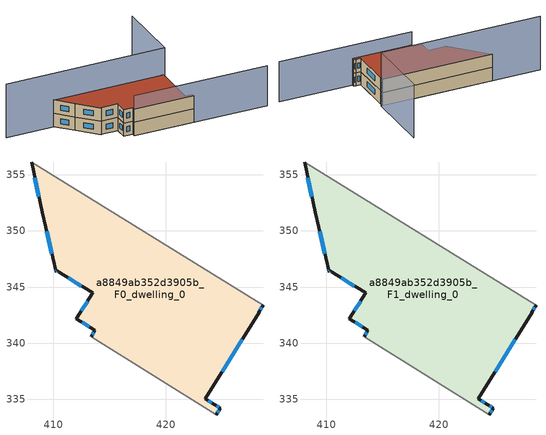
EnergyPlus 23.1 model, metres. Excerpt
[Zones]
a8849ab352d3905b_F0_dwelling_0
 floor ground (EU_floor_Construction): 428.64,343.39 428.25,342.77 428.29,342.75 423.51,335.05 424.36,334.52 424.84,334.21 424.48,333.62 413.38,340.57 413.69,341.15 412.05,342.17 413.48,344.47 410.31,346.44 410.24,346.32 409.01,351.64 408.05,356.12 z0
 wall outside (EU_wall_Construction): 408.05,356.12 409.01,351.64 410.24,346.32 410.31,346.44 413.48,344.47 412.05,342.17 413.69,341.15 413.38,340.57 / 424.48,333.62 424.84,334.21 424.36,334.52 423.51,335.05 428.29,342.75 428.25,342.77 428.64,343.39 z0:3
 wall adiabatic (EU_wall_Construction): 428.64,343.39 408.05,356.12 / 413.38,340.57 424.48,333.62 z0:3
 window (EU_Window_Construction): 409.39,349.98 409.86,347.98 / 408.35,354.72 408.71,353.03 / 428.37,342.97 428.52,343.2 / 425,337.45 426.8,340.35 / 424.09,334.69 423.77,334.89 / 424.69,334.31 424.51,334.43 / 424.59,333.81 424.73,334.03 / 413.6,340.97 413.48,340.75 / 412.56,341.85 413.18,341.47 / 413.03,343.76 412.49,342.89 / 411.3,345.83 412.49,345.09 / 410.26,346.36 410.29,346.4 z0.93:2.07
a8849ab352d3905b_F1_dwelling_0
 floor to a8849ab352d3905b_F0_dwelling_0 (EU_floor_Construction): 428.64,343.39 428.25,342.77 428.29,342.75 423.5,335.05 424.36,334.52 424.84,334.21 424.48,333.62 413.38,340.57 413.69,341.15 412.05,342.17 413.48,344.47 410.31,346.44 410.24,346.32 409.01,351.64 408.05,356.12 z3
 wall outside (EU_wall_Construction): 408.05,356.12 409.01,351.64 410.24,346.32 410.31,346.44 413.48,344.47 412.05,342.17 413.69,341.15 413.38,340.57 / 424.48,333.62 424.84,334.21 424.36,334.52 423.51,335.05 428.29,342.75 428.25,342.77 428.64,343.39 z3:6
 wall adiabatic (EU_wall_Construction): 428.64,343.39 408.05,356.12 / 413.38,340.57 424.48,333.62 z3:6
 window (EU_Window_Construction): 409.39,349.98 409.86,347.98 / 408.35,354.72 408.71,353.03 / 428.37,342.97 428.52,343.2 / 425,337.45 426.8,340.35 / 424.09,334.69 423.77,334.89 / 424.69,334.31 424.51,334.43 / 424.59,333.81 424.73,334.03 / 413.6,340.97 413.48,340.75 / 412.56,341.85 413.18,341.47 / 413.03,343.76 412.49,342.89 / 411.3,345.83 412.49,345.09 / 410.26,346.36 410.29,346.4 z3.93:5.07
 roof outside (EU_roof_Construction): 424.84,334.21 424.36,334.52 423.51,335.05 428.29,342.75 428.25,342.77 428.64,343.39 408.05,356.12 409.01,351.64 410.24,346.32 410.31,346.44 413.48,344.47 412.05,342.17 413.69,341.15 413.38,340.57 424.48,333.62 z6
shading: 413.38,340.57 438.19,325.08 z0:9; 436.59,355.8 428.84,343.27 / 428.84,343.27 399.05,361.67 z0:12
[Building]
EU S2 Campaign: North Axis=0; Terrain=City; Solar Distribution=FullExterior
[Site:Location]
Montreal-Trudeau.Intl.AP: Latitude=45.4667; Longitude=-73.75; Time Zone=-5; Elevation=36
[SizingPeriod:WeatherFileDays]
AnnualSizingPeriod: Begin Month=1; Begin Day of Month=1; End Month=12; End Day of Month=31; Day of Week for Start Day=Monday; Use Weather File Daylight Saving Period=No; Use Weather File Rain and Snow Indicators=No
[MATERIAL]
EU_InternalMass_Material: Roughness=MediumRough; Thickness=0.1; Conductivity=1; Density=1800; Specific Heat=900; Thermal Absorptance=0.9; Solar Absorptance=0.7; Visible Absorptance=0.7
[MATERIAL:NOMASS] Roughness=MediumRough; Thermal Absorptance=0.9; Solar Absorptance=0.7; Visible Absorptance=0.7
Name | Thermal Resistance
EU_wall_NoMass; EU_floor_NoMass | 1.51479
EU_roof_NoMass | 2.84114
[WINDOWMATERIAL:SIMPLEGLAZINGSYSTEM]
EU_Window_SimpleGlazing: UFactor=3.53504; Solar Heat Gain Coefficient=0.8; Visible Transmittance=0.8
[CONSTRUCTION]
EU_wall_Construction: EU_wall_NoMass
EU_roof_Construction: EU_roof_NoMass
EU_floor_Construction: EU_floor_NoMass
EU_Window_Construction: EU_Window_SimpleGlazing
EU_InternalMass_Construction: EU_InternalMass_Material
[ZONE] Type=1; Multiplier=1; Ceiling Height=autocalculate; Floor Area=autocalculate; Part of Total Floor Area=Yes
Name | Volume
a8849ab352d3905b_F0_dwelling_0 | 577.582
a8849ab352d3905b_F1_dwelling_0 | 577.581
[INTERNALMASS] Construction=EU_InternalMass_Construction; Surface Area=192.527
Name | Zone or ZoneList
a8849ab352d3905b_F0_dwelling_0_EU_InternalMass | a8849ab352d3905b_F0_dwelling_0
a8849ab352d3905b_F1_dwelling_0_EU_InternalMass | a8849ab352d3905b_F1_dwelling_0
[OTHEREQUIPMENT] Fuel Type=Electricity; Design Level Calculation Method=Watts/Area; Power per Zone Floor Area=1; Fraction Latent=0; Fraction Radiant=0; Fraction Lost=0; Carbon Dioxide Generation Rate=0; EndUse Subcategory=EU_Step8_InternalGains
Name | Zone or ZoneList or Space or SpaceList | Schedule
EU_Step8_InternalGain_a8849ab352d3905b_F0_dwelling_0_f000 | a8849ab352d3905b_F0_dwelling_0 | EU_Step8_GainSchedule_a8849ab352d3905b_F0_dwelling_0_f000
EU_Step8_InternalGain_a8849ab352d3905b_F1_dwelling_0_f000 | a8849ab352d3905b_F1_dwelling_0 | EU_Step8_GainSchedule_a8849ab352d3905b_F1_dwelling_0_f000
[ZONEVENTILATION:DESIGNFLOWRATE] Schedule=EU_AlwaysOn; Design Flow Rate Calculation Method=AirChanges/Hour; Air Changes per Hour=0.775154; Ventilation Type=Natural; Fan Pressure Rise=0; Fan Total Efficiency=1; Constant Term Coefficient=1; Temperature Term Coefficient=0; Velocity Term Coefficient=0; Velocity Squared Term Coefficient=0; Minimum Indoor Temperature=-100; Maximum Indoor Temperature=100; Delta Temperature=-100; Minimum Outdoor Temperature=-100; Maximum Outdoor Temperature=100; Maximum Wind Speed=40
Name | Zone or ZoneList or Space or SpaceList
EU_ConstantAir_a8849ab352d3905b_F0_dwelling_0 | a8849ab352d3905b_F0_dwelling_0
EU_ConstantAir_a8849ab352d3905b_F1_dwelling_0 | a8849ab352d3905b_F1_dwelling_0
[HVACTEMPLATE:THERMOSTAT] Constant Heating Setpoint=20; Constant Cooling Setpoint=50
EU_HeatOnly_a8849ab352d3905b_F0_dwelling_0; EU_HeatOnly_a8849ab352d3905b_F1_dwelling_0
[HVACTEMPLATE:ZONE:IDEALLOADSAIRSYSTEM] System Availability Schedule=EU_AlwaysOn; Maximum Heating Supply Air Temperature=50; Minimum Cooling Supply Air Temperature=13; Maximum Heating Supply Air Humidity Ratio=0.0156; Minimum Cooling Supply Air Humidity Ratio=0.0077; Heating Limit=NoLimit; Cooling Limit=NoLimit; Heating Availability Schedule=EU_AlwaysOn; Cooling Availability Schedule=EU_CoolingOff; Dehumidification Control Type=ConstantSensibleHeatRatio; Cooling Sensible Heat Ratio=0.7; Dehumidification Setpoint=60; Humidification Control Type=None; Humidification Setpoint=30; Outdoor Air Method=None; Outdoor Air Flow Rate per Person=0.00944; Outdoor Air Flow Rate per Zone Floor Area=0; Outdoor Air Flow Rate per Zone=0; Demand Controlled Ventilation Type=None; Outdoor Air Economizer Type=NoEconomizer; Heat Recovery Type=None; Sensible Heat Recovery Effectiveness=0.7; Latent Heat Recovery Effectiveness=0.65
Name | Template Thermostat
a8849ab352d3905b_F0_dwelling_0 | EU_HeatOnly_a8849ab352d3905b_F0_dwelling_0
a8849ab352d3905b_F1_dwelling_0 | EU_HeatOnly_a8849ab352d3905b_F1_dwelling_0
[SIZING:ZONE] Zone Cooling Design Supply Air Temperature Input Method=SupplyAirTemperature; Zone Cooling Design Supply Air Temperature=13; Zone Heating Design Supply Air Temperature Input Method=SupplyAirTemperature; Zone Heating Design Supply Air Temperature=50; Zone Cooling Design Supply Air Humidity Ratio=0.008; Zone Heating Design Supply Air Humidity Ratio=0.008; Cooling Design Air Flow Method=DesignDay; Cooling Design Air Flow Rate=0; Cooling Minimum Air Flow per Zone Floor Area=0.000762; Cooling Minimum Air Flow=0; Cooling Minimum Air Flow Fraction=0.2; Heating Design Air Flow Method=DesignDay; Heating Design Air Flow Rate=0; Heating Maximum Air Flow per Zone Floor Area=0.002032; Heating Maximum Air Flow=0.141576; Heating Maximum Air Flow Fraction=0.3; Account for Dedicated Outdoor Air System=No; Dedicated Outdoor Air System Control Strategy=NeutralSupplyAir; Dedicated Outdoor Air Low Setpoint Temperature for Design=autosize; Dedicated Outdoor Air High Setpoint Temperature for Design=autosize; Zone Load Sizing Method=Sensible Load Only No Latent Load; Zone Latent Cooling Design Supply Air Humidity Ratio Input Method=HumidityRatioDifference; Zone Cooling Design Supply Air Humidity Ratio Difference=0.005; Zone Latent Heating Design Supply Air Humidity Ratio Input Method=HumidityRatioDifference; Zone Humidification Design Supply Air Humidity Ratio Difference=0.005
a8849ab352d3905b_F0_dwelling_0; a8849ab352d3905b_F1_dwelling_0
[SCHEDULE:CONSTANT]
Name | Hourly Value
EU_AlwaysOn | 1
EU_CoolingOff | 0
[SCHEDULE:FILE] Column Number=1; Rows to Skip at Top=0; Number of Hours of Data=8760; Column Separator=Comma; Interpolate to Timestep=No; Minutes per Item=60; Adjust Schedule for Daylight Savings=Yes
Name | File
EU_Step8_GainSchedule_a8849ab352d3905b_F0_dwelling_0_f000 | ../../schedules/a8849ab352d3905b/a8849ab352d3905b_F0_dwelling_0_f000_gain.csv
EU_Step8_GainSchedule_a8849ab352d3905b_F1_dwelling_0_f000 | ../../schedules/a8849ab352d3905b/a8849ab352d3905b_F1_dwelling_0_f000_gain.csv
